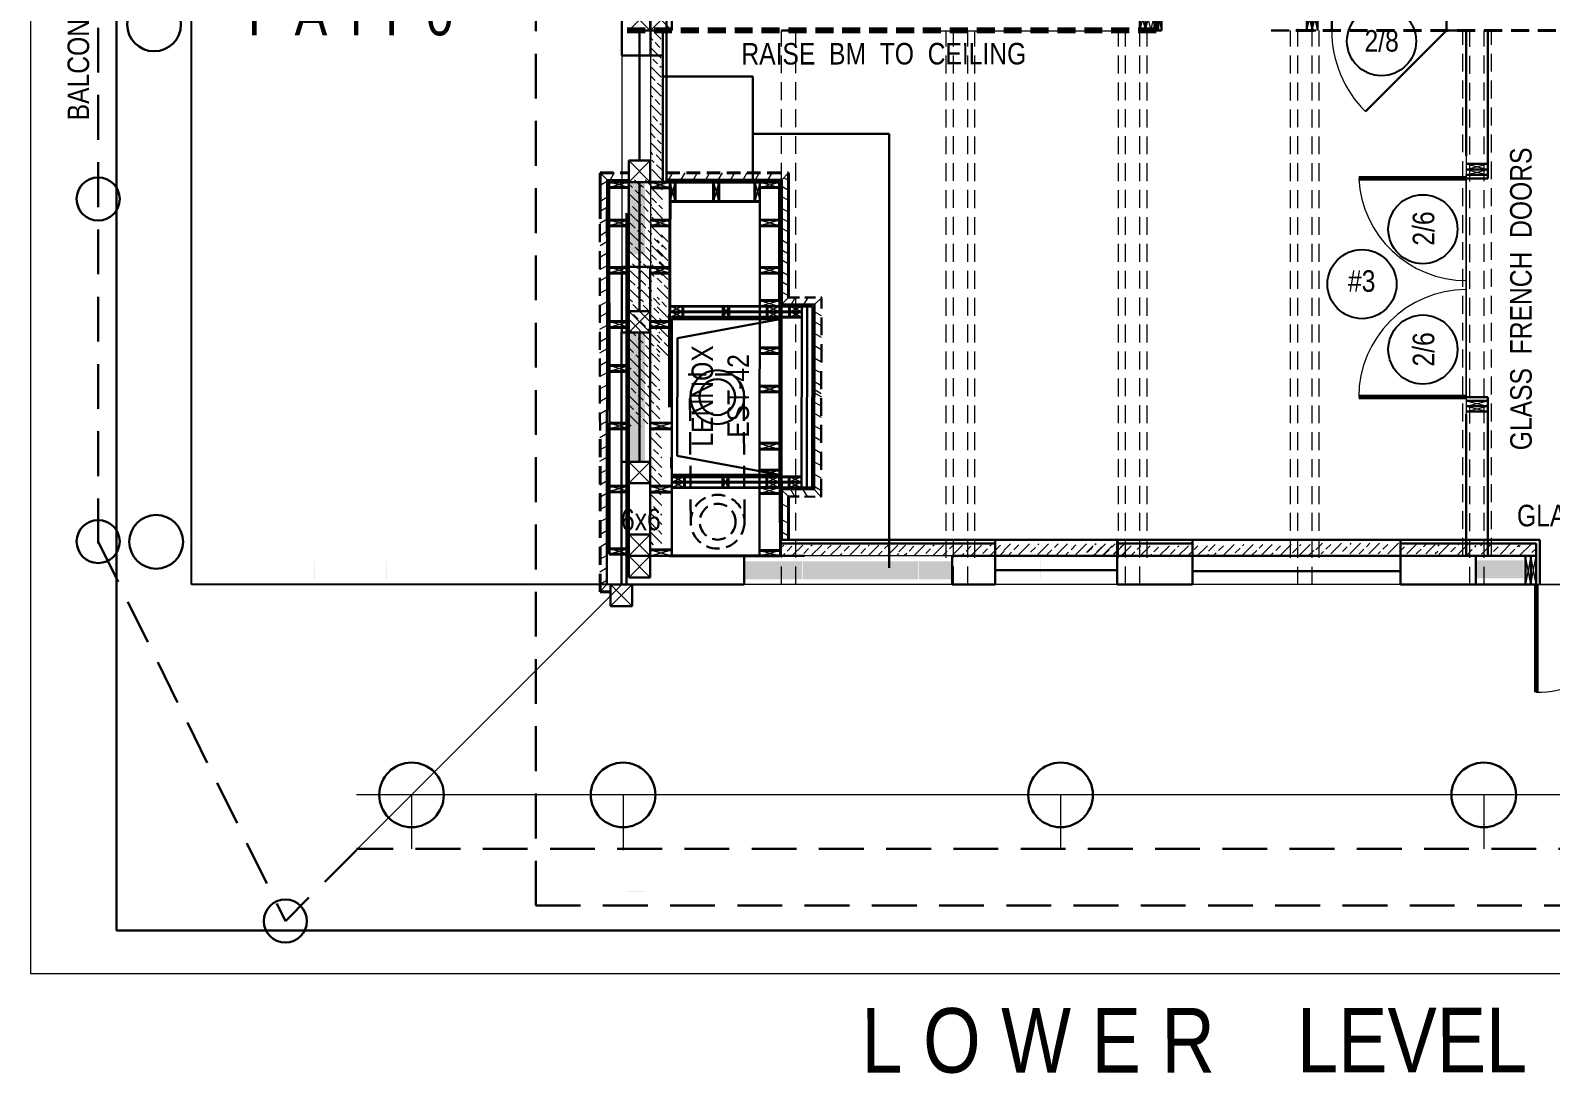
# Model space of a CAD drawing. Header units: inches. Extents: x -243 to 1653, y 329 to 885.
# Drawn here: x -243.2 to 180.7, y 329.1 to 619.9 of the extents above; entities that cross this region are included whole.
import ezdxf

# ---------------------------------------------------------------- set-up
doc = ezdxf.new("R2010")
doc.units = ezdxf.units.IN
doc.header["$MEASUREMENT"] = 0
doc.linetypes.add('HIDDEN', pattern=[0.375, 0.25, -0.125])
for name, color, linetype, lineweight in [('CONCRETE', 7, 'Continuous', 25), ('DOORS', 7, 'Continuous', 60), ('EXISTING CEILING BEAMS', 255, 'HIDDEN', 20), ('FLOOR BEAMS', 7, 'Continuous', 30), ('MASONRY', 14, 'Continuous', 30), ('NEW FRAMING', 6, 'Continuous', 30), ('NEW FRAMMING', 6, 'Continuous', 30), ('ROOF', 7, 'HIDDEN', 30), ('ROOF FRAMING', 7, 'Continuous', 20), ('STAMPED  CONC  FL', 1, 'Continuous', 20), ('WALL FRAMING', 7, 'Continuous', 30), ('WALLS', 7, 'Continuous', 30), ('WINDOWS', 5, 'Continuous', 30)]:
    doc.layers.add(name, color=color, linetype=linetype, lineweight=lineweight)
for name, color, linetype in [('TEXT', 7, 'Continuous'), ('TEXT80', 15, 'Continuous'), ('TITLE BLOCK', 7, 'Continuous')]:
    doc.layers.add(name, color=color, linetype=linetype)
doc.styles.add('ARCHENT', font='technical.ttf', dxfattribs={"height": 6})

msp = doc.modelspace()

# ---------------------------------------------------------------- hatches: boundary and pattern name
at = {"layer": 'NEW FRAMING', "linetype": 'Continuous', "lineweight": 9, "ltscale": 25}
h = msp.add_hatch(dxfattribs=at)
h.set_pattern_fill('ANSI33', color=256, scale=15, angle=90, style=0)
h.set_pattern_definition([(135, (1195.858, -4352.691), (-2.6516504, -2.6516504), []), (135, (1195.858, -4350.0393), (-2.6516504, -2.6516504), [1.875, -0.9375])])
h.paths.add_polyline_path([(-70.3, 585.33), (-67.3, 585.33), (-67.3, 619.33), (-70.3, 619.33)])
h = msp.add_hatch(dxfattribs=at)
h.set_pattern_fill('ANSI33', color=256, scale=15, angle=90, style=0)
h.set_pattern_definition([(135, (1196.2387, -4386.7756), (-2.6516504, -2.6516504), []), (135, (1196.2387, -4384.124), (-2.6516504, -2.6516504), [1.875, -0.9375])])
h.paths.add_polyline_path([(-69.92, 551.24), (-66.92, 551.24), (-66.92, 585.24), (-69.92, 585.24)])
h = msp.add_hatch(dxfattribs=at)
h.set_pattern_fill('ANSI33', color=256, scale=15, angle=90, style=0)
h.set_pattern_definition([(135, (1190.215, -4393.788), (-2.6516504, -2.6516504), []), (135, (1190.215, -4391.136), (-2.6516504, -2.6516504), [1.875, -0.9375])])
h.paths.add_polyline_path([(-75.94, 544.23), (-72.94, 544.23), (-72.94, 578.23), (-75.94, 578.23)])
h = msp.add_hatch(dxfattribs=at)
h.set_pattern_fill('ANSI33', color=256, scale=15, angle=90, style=0)
h.set_pattern_definition([(135, (1193.215, -4393.788), (-2.6516504, -2.6516504), []), (135, (1193.215, -4391.136), (-2.6516504, -2.6516504), [1.875, -0.9375])])
h.paths.add_polyline_path([(-72.94, 544.23), (-69.94, 544.23), (-69.94, 578.23), (-72.94, 578.23)])
h = msp.add_hatch(dxfattribs=at)
h.set_pattern_fill('ANSI33', color=256, scale=15, angle=90, style=0)
h.set_pattern_definition([(135, (1197.706, -4409.0887), (-2.6516504, -2.6516504), []), (135, (1197.706, -4406.437), (-2.6516504, -2.6516504), [1.875, -0.9375])])
h.paths.add_polyline_path([(-68.45, 528.93), (-65.45, 528.93), (-65.45, 562.93), (-68.45, 562.93)])
h = msp.add_hatch(dxfattribs=at)
h.set_pattern_fill('ANSI33', color=256, scale=15, angle=90, style=0)
h.set_pattern_definition([(135, (1189.806, -4428.508), (-2.6516504, -2.6516504), []), (135, (1189.806, -4425.8563), (-2.6516504, -2.6516504), [1.875, -0.9375])])
h.paths.add_polyline_path([(-73.35, 509.51), (-70.35, 509.51), (-70.35, 543.51), (-73.35, 543.51)])
h.paths.add_polyline_path([(-76.35, 509.51), (-73.35, 509.51), (-73.35, 543.51), (-76.35, 543.51)])
h = msp.add_hatch(dxfattribs=at)
h.set_pattern_fill('ANSI33', color=256, scale=15, angle=90, style=0)
h.set_pattern_definition([(135, (1195.5112, -4426.7565), (-2.6516504, -2.6516504), []), (135, (1195.5112, -4424.105), (-2.6516504, -2.6516504), [1.875, -0.9375])])
h.paths.add_polyline_path([(-70.65, 511.26), (-67.65, 511.26), (-67.65, 545.26), (-70.65, 545.26)])
h = msp.add_hatch(dxfattribs=at)
h.set_pattern_fill('ANSI33', color=256, scale=15, angle=90, style=0)
h.set_pattern_definition([(135, (1195.5056, -4426.7565), (-2.6516504, -2.6516504), []), (135, (1195.5056, -4424.105), (-2.6516504, -2.6516504), [1.875, -0.9375])])
h.paths.add_polyline_path([(-70.65, 511.26), (-67.65, 511.26), (-67.65, 545.26), (-70.65, 545.26)])
h = msp.add_hatch(dxfattribs=at)
h.set_pattern_fill('ANSI33', color=256, scale=15, angle=90, style=0)
h.set_pattern_definition([(135, (1196.058, -4461.5082), (-2.6516504, -2.6516504), []), (135, (1196.058, -4458.8566), (-2.6516504, -2.6516504), [1.875, -0.9375])])
h.paths.add_polyline_path([(-70.1, 476.51), (-67.1, 476.51), (-67.1, 510.51), (-70.1, 510.51)])
h = msp.add_hatch(dxfattribs=at)
h.set_pattern_fill('ANSI33', color=256, scale=15, angle=180, style=0)
h.set_pattern_definition([(225, (4937.0106, 1739.599), (2.6516504, -2.6516504), []), (225, (4934.359, 1739.599), (2.6516504, -2.6516504), [1.875, -0.9375])])
h.paths.add_polyline_path([(-34.17, 476.44), (-34.16, 473.44), (-1.01, 473.44), (-1.01, 476.44)])
h = msp.add_hatch(dxfattribs=at)
h.set_pattern_fill('ANSI33', color=256, scale=15, angle=180, style=0)
h.set_pattern_definition([(225, (4970.9965, 1739.5786), (2.6516504, -2.6516504), []), (225, (4968.345, 1739.5786), (2.6516504, -2.6516504), [1.875, -0.9375])])
h.paths.add_polyline_path([(28.73, 473.42), (28.73, 476.42), (-1.02, 476.42), (-1.02, 473.42)])
h = msp.add_hatch(dxfattribs=at)
h.set_pattern_fill('ANSI33', color=256, scale=15, angle=180, style=0)
h.set_pattern_definition([(225, (5000.2463, 1739.9565), (2.6516504, -2.6516504), []), (225, (4997.5947, 1739.9565), (2.6516504, -2.6516504), [1.875, -0.9375])])
h.paths.add_polyline_path([(62.23, 473.8), (62.23, 476.8), (28.23, 476.8), (28.23, 473.8)])
h = msp.add_hatch(dxfattribs=at)
h.set_pattern_fill('ANSI33', color=256, scale=15, angle=180, style=0)
h.set_pattern_definition([(225, (5023.3364, 1739.3798), (2.6516504, -2.6516504), []), (225, (5020.6848, 1739.3798), (2.6516504, -2.6516504), [1.875, -0.9375])])
h.paths.add_polyline_path([(85.32, 473.22), (85.32, 476.22), (51.32, 476.22), (51.32, 473.22)])
h = msp.add_hatch(dxfattribs=at)
h.set_pattern_fill('ANSI33', color=256, scale=15, angle=180, style=0)
h.set_pattern_definition([(225, (5057.322, 1739.7155), (2.6516504, -2.6516504), []), (225, (5054.6703, 1739.7155), (2.6516504, -2.6516504), [1.875, -0.9375])])
h.paths.add_polyline_path([(115.05, 473.56), (115.05, 476.56), (85.3, 476.56), (85.3, 473.56)])
h = msp.add_hatch(dxfattribs=at)
h.set_pattern_fill('ANSI33', color=256, scale=15, angle=180, style=0)
h.set_pattern_definition([(225, (5087.2428, 1740.1), (2.6516504, -2.6516504), []), (225, (5084.591, 1740.1), (2.6516504, -2.6516504), [1.875, -0.9375])])
h.paths.add_polyline_path([(149.23, 473.94), (149.23, 476.94), (115.23, 476.94), (115.23, 473.94)])
h = msp.add_hatch(dxfattribs=at)
h.set_pattern_fill('ANSI33', color=256, scale=15, style=0)
h.set_pattern_definition([(45, (-4785.804, -786.3637), (-2.6516504, 2.6516504), []), (45, (-4783.1524, -786.3637), (-2.6516504, 2.6516504), [1.875, -0.9375])])
h.paths.add_polyline_path([(159.96, 473.79), (159.96, 476.79), (149.21, 476.79), (149.21, 473.79)])
h = msp.add_hatch(dxfattribs=at)
h.set_pattern_fill('ANSI33', color=256, scale=15, style=0)
h.set_pattern_definition([(45, (-4773.907, -786.2443), (-2.6516504, 2.6516504), []), (45, (-4771.2555, -786.2443), (-2.6516504, 2.6516504), [1.875, -0.9375])])
h.paths.add_polyline_path([(171.85, 473.91), (171.85, 476.91), (161.11, 476.91), (161.11, 473.91)])
h = msp.add_hatch(dxfattribs=at)
h.set_pattern_fill('ANSI33', color=256, scale=15, style=0)
h.set_pattern_definition([(45, (-4763.1874, -786.5375), (-2.6516504, 2.6516504), []), (45, (-4760.5358, -786.5375), (-2.6516504, 2.6516504), [1.875, -0.9375])])
h.paths.add_polyline_path([(176.69, 473.62), (176.69, 476.62), (171.83, 476.62), (171.83, 473.62)])
at = {"layer": 'WALLS', "linetype": 'Continuous', "lineweight": 20, "ltscale": 20}
h = msp.add_hatch(dxfattribs=at)
h.set_pattern_fill('ZIGZAG', color=6, scale=10, angle=90, style=0)
h.set_pattern_definition([(90, (693.0816, 283.8288), (-1.25, 1.25), [1.25, -1.25]), (180, (693.0816, 285.0788), (-1.25, -1.25), [1.25, -1.25])])
h.paths.add_polyline_path([(-76.82, 557.49), (-71.81, 557.49), (-71.81, 577.52), (-76.82, 577.52)])
h.paths.add_polyline_path([(-76.83, 441.46), (-71.83, 441.46), (-71.83, 441.51), (-76.83, 441.51)])
h = msp.add_hatch(dxfattribs=at)
h.set_pattern_fill('ZIGZAG', color=6, scale=10, angle=90, style=0)
h.set_pattern_definition([(90, (693.0727, 242.2916), (-1.25, 1.25), [1.25, -1.25]), (180, (693.0727, 243.5416), (-1.25, -1.25), [1.25, -1.25])])
h.paths.add_polyline_path([(-76.83, 515.95), (-71.82, 515.95), (-71.82, 535.98), (-76.83, 535.98)])
h.paths.add_polyline_path([(-76.84, 399.93), (-71.84, 399.93), (-71.84, 399.97), (-76.84, 399.97)])
h = msp.add_hatch(dxfattribs=at)
h.set_pattern_fill('ZIGZAG', color=6, scale=10, angle=90, style=0)
h.set_pattern_definition([(90, (693.0727, 222.1093), (-1.25, 1.25), [1.25, -1.25]), (180, (693.0727, 223.3593), (-1.25, -1.25), [1.25, -1.25])])
h.paths.add_polyline_path([(-76.84, 379.74), (-71.84, 379.74), (-71.84, 379.79), (-76.84, 379.79)])
h.paths.add_polyline_path([(-76.83, 499.9), (-71.82, 499.9), (-71.82, 515.8), (-76.83, 515.8)])
h = msp.add_hatch(dxfattribs=at)
h.set_pattern_fill('ZIGZAG', color=6, scale=10, style=0)
h.set_pattern_definition([(360, (-321.7473, -298.0196), (1.25, 1.25), [1.25, -1.25]), (90, (-320.4973, -298.0196), (-1.25, 1.25), [1.25, -1.25])])
h.paths.add_polyline_path([(-164.11, 471.89), (-164.11, 466.89), (-164.06, 466.89), (-164.06, 471.89)])
h.paths.add_polyline_path([(-43.96, 471.88), (-43.96, 466.88), (-28.06, 466.87), (-28.06, 471.88)])
h = msp.add_hatch(dxfattribs=at)
h.set_pattern_fill('ZIGZAG', color=6, scale=10, style=0)
h.set_pattern_definition([(360, (-301.565, -298.0196), (1.25, 1.25), [1.25, -1.25]), (90, (-300.315, -298.0196), (-1.25, 1.25), [1.25, -1.25])])
h.paths.add_polyline_path([(-27.9, 471.88), (-27.9, 466.88), (-7.88, 466.87), (-7.88, 471.88)])
h.paths.add_polyline_path([(-143.93, 471.89), (-143.93, 466.89), (-143.88, 466.89), (-143.88, 471.89)])
h = msp.add_hatch(dxfattribs=at)
h.set_pattern_fill('ZIGZAG', color=6, scale=10, style=0)
h.set_pattern_definition([(360, (-289.3428, -297.9931), (1.25, 1.25), [1.25, -1.25]), (90, (-288.0928, -297.9931), (-1.25, 1.25), [1.25, -1.25])])
h.paths.add_polyline_path([(-131.71, 471.92), (-131.71, 466.92), (-131.66, 466.92), (-131.66, 471.92)])
h.paths.add_polyline_path([(-11.55, 471.91), (-11.55, 466.9), (4.34, 466.9), (4.34, 471.91)])
h = msp.add_hatch(dxfattribs=at)
h.set_pattern_fill('ZIGZAG', color=6, scale=10, style=0)
h.set_pattern_definition([(360, (-269.1604, -297.9931), (1.25, 1.25), [1.25, -1.25]), (90, (-267.9104, -297.9931), (-1.25, 1.25), [1.25, -1.25])])
h.paths.add_polyline_path([(-111.52, 471.92), (-111.52, 466.92), (-111.48, 466.92), (-111.48, 471.92)])
h.paths.add_polyline_path([(13.83, 466.9), (13.83, 471.91), (4.5, 471.91), (4.5, 466.9)])
h = msp.add_hatch(dxfattribs=at)
h.set_pattern_fill('ZIGZAG', color=6, scale=10, style=0)
h.set_pattern_definition([(360, (-119.191, -297.7499), (1.25, 1.25), [1.25, -1.25]), (90, (-117.941, -297.7499), (-1.25, 1.25), [1.25, -1.25])])
h.paths.add_polyline_path([(38.44, 472.16), (38.44, 467.16), (38.49, 467.16), (38.49, 472.16)])
h.paths.add_polyline_path([(173.18, 467.14), (173.19, 472.15), (159.83, 472.15), (159.83, 467.15)])

# ---------------------------------------------------------------- linework, layer by layer
at = {"layer": 'CONCRETE', "ltscale": 15}
for p, q in [((-198.32, 465.4), (-198.32, 777.9)), ((-78.32, 465.4), (-198.32, 465.4))]:
    msp.add_line(p, q, dxfattribs=at)
at = {"layer": 'DOORS', "color": 6, "linetype": 'Continuous', "ltscale": 15}
for p, q in [((157.19, 578.64), (127.19, 578.64)), ((157.19, 517.64), (127.19, 517.64)), ((176.68, 465.4), (176.68, 435.4))]:
    msp.add_line(p, q, dxfattribs=at)
at = {"layer": 'DOORS', "color": 6, "lineweight": 9, "ltscale": 15}
msp.add_line((176.68, 435.4), (176.68, 465.4), dxfattribs=at)
at = {"layer": 'DOORS', "color": 6, "linetype": 'Continuous', "lineweight": 5, "ltscale": 15}
for centre, radius, start, end in [((151.66, 619.9), 32, 180, 225.0317), ((157.22, 580.23), 30.07, 183.0412, 269.943), ((157.19, 517.64), 30, 90, 180)]:
    msp.add_arc(centre, radius, start, end, dxfattribs=at)
at = {"layer": 'DOORS', "color": 6, "linetype": 'Continuous', "lineweight": 9, "ltscale": 25}
msp.add_arc((176.68, 465.4), 30, 270, 0.0001, dxfattribs=at)
at = {"layer": 'EXISTING CEILING BEAMS', "color": 6, "linetype": 'Continuous', "lineweight": 9, "ltscale": 25}
for p, q in [((175.19, 473.4), (173.68, 465.4)), ((175.18, 465.4), (173.68, 473.4))]:
    msp.add_line(p, q, dxfattribs=at)
at = {"layer": 'FLOOR BEAMS', "color": 7, "linetype": 'HIDDEN', "lineweight": 20, "ltscale": 20}
for p, q in [((110.19, 465.38), (110.21, 777.4)), ((66.19, 465.41), (66.19, 625.87)), ((-33.81, 465.45), (-33.81, 619.9)), ((-29.81, 465.45), (-29.81, 619.9)), ((14.19, 465.42), (14.19, 619.9)), ((18.19, 465.41), (18.19, 619.9)), ((62.19, 465.42), (62.19, 619.87)), ((114.19, 465.37), (114.19, 619.87)), ((158.19, 465.32), (158.19, 619.87)), ((162.19, 465.37), (162.19, 619.87))]:
    msp.add_line(p, q, dxfattribs=at)
at = {"layer": 'FLOOR BEAMS', "color": 7, "linetype": 'Continuous', "lineweight": 5, "ltscale": 20}
for p, q in [((-70.32, 619.9), (-64.32, 625.9)), ((-70.32, 625.9), (-64.32, 619.9))]:
    msp.add_line(p, q, dxfattribs=at)
at = {"layer": 'FLOOR BEAMS', "color": 7, "linetype": 'HIDDEN', "lineweight": 30, "ltscale": 20}
msp.add_line((-64.32, 625.9), (-64.32, 619.9), dxfattribs=at)
at = {"layer": 'FLOOR BEAMS', "lineweight": 9, "ltscale": 20}
for p, q in [((66.19, 619.9), (67.69, 625.9)), ((66.19, 625.9), (67.69, 619.9)), ((67.69, 619.9), (69.19, 625.9)), ((67.69, 625.9), (69.19, 619.9)), ((69.19, 619.9), (70.69, 625.9)), ((69.19, 625.9), (70.69, 619.9)), ((70.69, 619.9), (72.19, 625.9)), ((70.69, 625.9), (72.19, 619.9))]:
    msp.add_line(p, q, dxfattribs=at)
at = {"layer": 'FLOOR BEAMS', "color": 7, "lineweight": 9, "ltscale": 20}
for p, q in [((112.69, 619.9), (114.19, 625.9)), ((112.69, 625.9), (114.19, 619.9)), ((114.19, 619.9), (115.69, 625.9)), ((114.19, 625.9), (115.69, 619.9))]:
    msp.add_line(p, q, dxfattribs=at)
at = {"layer": 'FLOOR BEAMS', "color": 3, "linetype": 'HIDDEN', "lineweight": 80, "ltscale": 20}
msp.add_line((70.69, 619.9), (-78.32, 619.9), dxfattribs=at)
at = {"layer": 'FLOOR BEAMS', "color": 7, "ltscale": 20}
for p, q in [((-33.81, 619.9), (-29.81, 619.9)), ((14.19, 619.9), (18.19, 619.9)), ((112.69, 619.9), (114.19, 619.9))]:
    msp.add_line(p, q, dxfattribs=at)
at = {"layer": 'FLOOR BEAMS', "color": 6, "linetype": 'HIDDEN', "lineweight": 20, "ltscale": 20}
for p, q in [((12.19, 472.87), (12.19, 619.87)), ((20.19, 472.87), (20.19, 619.87)), ((60.19, 472.87), (60.19, 619.87)), ((68.19, 472.87), (68.19, 619.87)), ((108.19, 472.87), (108.19, 619.87)), ((116.19, 472.87), (116.19, 619.87)), ((156.19, 473.41), (156.19, 619.87)), ((164.19, 473.4), (164.19, 619.87))]:
    msp.add_line(p, q, dxfattribs=at)
at = {"layer": 'FLOOR BEAMS', "ltscale": 20}
for p, q in [((66.19, 619.9), (70.69, 619.9)), ((70.69, 619.9), (72.19, 619.9))]:
    msp.add_line(p, q, dxfattribs=at)
at = {"layer": 'FLOOR BEAMS', "color": 6, "linetype": 'HIDDEN', "lineweight": 40, "ltscale": 20}
msp.add_line((109.68, 619.9), (393.68, 619.9), dxfattribs=at)
at = {"layer": 'MASONRY', "color": 1, "linetype": 'Continuous', "lineweight": 30, "ltscale": 15}
for p, q in [((-41.78, 607.05), (-66.82, 607.05)), ((-3.78, 591.05), (-41.78, 591.05))]:
    msp.add_line(p, q, dxfattribs=at)
at = {"layer": 'MASONRY', "color": 1, "linetype": 'Continuous', "lineweight": 30, "ltscale": 20}
for p, q in [((-41.78, 607.05), (-41.78, 577.6)), ((-3.78, 591.05), (-3.76, 470.08))]:
    msp.add_line(p, q, dxfattribs=at)
at = {"layer": 'MASONRY', "color": 6, "linetype": 'HIDDEN', "lineweight": 40, "ltscale": 15}
for p, q in [((-84.34, 580.15), (-76.35, 580.16)), ((-65.86, 580.15), (-31.77, 580.16))]:
    msp.add_line(p, q, dxfattribs=at)
at = {"layer": 'MASONRY', "color": 6, "linetype": 'Continuous', "lineweight": 40, "ltscale": 15}
for p, q in [((-84.32, 580.15), (-84.33, 567.36)), ((-31.77, 580.19), (-31.81, 545.47)), ((-84.34, 573.91), (-84.33, 567.36)), ((-81.83, 473.9), (-81.82, 510.4)), ((-31.81, 477.9), (-31.86, 489.93))]:
    msp.add_line(p, q, dxfattribs=at)
at = {"layer": 'MASONRY', "color": 6, "linetype": 'Continuous', "lineweight": 9, "ltscale": 20}
for p, q in [((-84.32, 580.19), (-82.31, 578.19)), ((-84.32, 580.19), (-82.31, 578.19)), ((-84.31, 576.77), (-82.31, 577.92)), ((-80.43, 580.2), (-81.58, 578.2)), ((-64.21, 580.19), (-65.36, 578.19)), ((-60.74, 580.19), (-61.9, 578.19)), ((-57.28, 580.19), (-58.44, 578.19)), ((-53.82, 580.19), (-54.97, 578.19)), ((-50.35, 580.19), (-51.51, 578.19)), ((-46.89, 580.19), (-48.04, 578.19)), ((-43.42, 580.19), (-44.58, 578.19)), ((-39.96, 580.19), (-41.11, 578.19)), ((-36.5, 580.19), (-37.65, 578.19)), ((-31.77, 580.19), (-33.78, 578.19)), ((-31.78, 578.06), (-33.13, 578.84)), ((-84.38, 572.29), (-82.45, 573.4)), ((-31.78, 575.27), (-33.86, 576.47)), ((-31.78, 572.47), (-33.78, 573.63)), ((-84.38, 569.49), (-82.45, 570.6)), ((-31.79, 569.2), (-33.84, 570.39)), ((-84.41, 566.2), (-82.41, 567.35)), ((-84.38, 562.77), (-82.45, 563.89)), ((-31.79, 566.41), (-33.86, 567.6)), ((-31.79, 563.61), (-33.79, 564.77)), ((-84.38, 559.98), (-82.45, 561.09)), ((-31.79, 560.34), (-33.84, 561.52)), ((-84.41, 556.68), (-82.41, 557.84)), ((-84.4, 556.69), (-82.4, 557.85)), ((-31.8, 557.54), (-33.87, 558.74)), ((-31.8, 554.75), (-33.8, 555.9)), ((-84.42, 550.09), (-82.33, 551.3)), ((-84.41, 553.22), (-82.41, 554.38)), ((-31.8, 551.48), (-33.85, 552.66)), ((-84.41, 546.63), (-82.41, 547.79)), ((-31.81, 548.68), (-33.88, 549.88)), ((-31.81, 545.88), (-33.81, 547.04)), ((-84.41, 543.17), (-82.41, 544.32)), ((-31.81, 542.61), (-33.86, 543.8)), ((-31.79, 545.47), (-33.78, 543.47)), ((-29.92, 545.47), (-31.07, 543.47)), ((-26.45, 545.47), (-27.61, 543.47)), ((-22.55, 545.47), (-24.52, 543.47)), ((-84.42, 540.04), (-82.33, 541.25)), ((-22.59, 540.36), (-24.52, 541.47)), ((-22.59, 537.56), (-24.52, 538.67)), ((-84.4, 536.58), (-82.4, 537.74)), ((-84.4, 533.12), (-82.4, 534.27)), ((-22.57, 534.28), (-24.57, 535.43)), ((-84.41, 529.99), (-82.32, 531.2)), ((-22.56, 530.8), (-24.56, 531.96)), ((-84.41, 526.52), (-82.41, 527.68)), ((-22.56, 527.34), (-24.56, 528.49)), ((-84.42, 523.39), (-82.4, 524.56)), ((-22.56, 524.22), (-24.56, 525.37)), ((-22.56, 520.75), (-24.56, 521.91)), ((-84.4, 519.94), (-82.4, 521.1)), ((-84.4, 516.48), (-82.4, 517.64)), ((-22.67, 518.61), (-24.67, 519.76)), ((-22.55, 517.62), (-24.64, 518.83)), ((-84.4, 513.02), (-82.4, 514.17)), ((-22.66, 512.01), (-24.75, 513.22)), ((-22.67, 515.15), (-24.67, 516.3)), ((-84.41, 509.88), (-82.32, 511.09)), ((-22.66, 508.55), (-24.66, 509.7)), ((-84.39, 506.43), (-82.39, 507.59)), ((-22.64, 505.42), (-24.67, 506.59)), ((-84.4, 499.83), (-82.31, 501.04)), ((-84.39, 502.97), (-82.39, 504.12)), ((-22.67, 501.97), (-24.67, 503.13)), ((-84.4, 496.37), (-82.4, 497.53)), ((-22.67, 498.51), (-24.67, 499.66)), ((-22.67, 495.04), (-24.67, 496.2)), ((-84.41, 493.24), (-82.39, 494.41)), ((-31.86, 489.93), (-33.87, 491.93)), ((-30.03, 489.92), (-31.18, 491.92)), ((-26.56, 489.92), (-27.72, 491.92)), ((-22.68, 489.91), (-24.69, 491.95)), ((-22.68, 491.58), (-24.68, 492.74)), ((-84.39, 489.79), (-82.39, 490.95)), ((-31.88, 486.85), (-33.88, 488)), ((-84.39, 486.33), (-82.39, 487.48)), ((-84.39, 482.86), (-82.39, 484.02)), ((-31.8, 482.41), (-33.8, 483.57)), ((-84.39, 479.39), (-82.39, 480.55)), ((-31.78, 478.94), (-33.78, 480.09)), ((-84.36, 475.95), (-82.36, 477.11)), ((-84.4, 472.47), (-82.4, 473.62)), ((-84.4, 469), (-82.4, 470.15)), ((-84.37, 465.55), (-82.37, 466.71)), ((-84.39, 463.37), (-82.43, 465.4))]:
    msp.add_line(p, q, dxfattribs=at)
at = {"layer": 'MASONRY', "color": 6, "linetype": 'HIDDEN', "lineweight": 30, "ltscale": 20}
for p, q in [((-84.38, 508.39), (-84.42, 567.39)), ((-22.68, 489.91), (-22.65, 545.47))]:
    msp.add_line(p, q, dxfattribs=at)
at = {"layer": 'MASONRY', "color": 6, "linetype": 'HIDDEN', "lineweight": 30, "ltscale": 12}
for p, q in [((-31.79, 545.47), (-22.55, 545.47)), ((-31.86, 489.92), (-22.68, 489.91))]:
    msp.add_line(p, q, dxfattribs=at)
at = {"layer": 'MASONRY', "color": 6, "linetype": 'HIDDEN', "lineweight": 40, "ltscale": 20}
for p, q in [((-84.32, 463.4), (-84.35, 508.33)), ((-84.34, 463.4), (-81.45, 463.4))]:
    msp.add_line(p, q, dxfattribs=at)
at = {"layer": 'NEW FRAMING', "color": 7, "linetype": 'Continuous', "lineweight": 40, "ltscale": 25}
for p, q in [((-82.31, 578.19), (-82.34, 562.39)), ((-33.8, 578.19), (-33.78, 543.48))]:
    msp.add_line(p, q, dxfattribs=at)
at = {"layer": 'NEW FRAMING', "ltscale": 15}
for p, q in [((-81.76, 510.39), (-81.8, 577.62)), ((-64.31, 513.43), (-64.37, 473.45)), ((-27.35, 473.4), (-64.35, 473.4)), ((-34.16, 473.4), (-64.35, 473.4)), ((177.68, 465.4), (177.68, 471.4))]:
    msp.add_line(p, q, dxfattribs=at)
at = {"layer": 'NEW FRAMING', "linetype": 'Continuous', "lineweight": 40, "ltscale": 15}
for p, q in [((-81.8, 577.62), (-76.33, 577.62)), ((-34.3, 577.59), (-70.35, 577.63)), ((-64.85, 577.59), (-64.87, 556.88)), ((-63.39, 577.68), (-63.39, 572.16)), ((-52.75, 577.69), (-52.74, 572.13)), ((-51.25, 577.69), (-51.25, 572.13)), ((-41.25, 577.67), (-41.25, 572.17)), ((-34.3, 577.61), (-34.29, 544.62)), ((-81.79, 576.08), (-76.35, 576.08)), ((-70.35, 575.98), (-64.87, 575.99)), ((-34.3, 576.08), (-39.74, 576.08)), ((-39.76, 572.16), (-64.85, 572.22)), ((-81.83, 567.04), (-76.36, 567.04)), ((-81.83, 565.39), (-76.34, 565.4)), ((-70.35, 567.04), (-64.88, 567.04)), ((-70.35, 565.39), (-64.86, 565.4)), ((-39.78, 567.04), (-34.31, 567.05)), ((-39.78, 565.4), (-34.29, 565.4)), ((-81.94, 552.23), (-76.45, 552.24)), ((-81.92, 553.83), (-76.45, 553.84)), ((-70.35, 552.18), (-64.86, 552.19)), ((-70.33, 553.78), (-64.86, 553.79)), ((-39.78, 552.19), (-34.29, 552.19)), ((-39.76, 553.79), (-34.29, 553.79)), ((-25.12, 542.97), (-64.84, 542.98)), ((-61.32, 542.98), (-61.32, 539.98)), ((-50, 542.99), (-50, 539.97)), ((-48.5, 542.99), (-48.5, 539.97)), ((-34.29, 544.62), (-39.76, 544.63)), ((-37.78, 542.97), (-37.78, 541.47)), ((-31.52, 542.97), (-31.52, 541.47)), ((-81.85, 538.73), (-76.38, 538.74)), ((-70.37, 538.73), (-64.9, 538.74)), ((-37.78, 541.47), (-37.78, 539.97)), ((-31.52, 541.47), (-31.52, 539.97)), ((-81.85, 537.08), (-76.36, 537.09)), ((-70.37, 537.08), (-64.88, 537.09)), ((-34.2, 531.41), (-39.67, 531.42)), ((-81.83, 526.46), (-76.35, 526.46)), ((-34.18, 529.81), (-39.67, 529.82)), ((-81.83, 524.81), (-76.33, 524.82)), ((-34.36, 519.11), (-39.85, 519.11)), ((-34.36, 520.76), (-39.84, 520.76)), ((-81.84, 508.85), (-76.36, 508.86)), ((-81.82, 510.4), (-76.33, 510.4)), ((-64.33, 508.8), (-70.35, 508.81)), ((-64.33, 510.45), (-70.33, 510.46)), ((-34.38, 504.8), (-39.85, 504.81)), ((-64.44, 500.9), (-64.44, 497.88)), ((-34.38, 503.16), (-39.87, 503.16)), ((-34.43, 497.3), (-39.88, 497.3)), ((-76.36, 492.86), (-81.79, 492.86)), ((-64.31, 492.85), (-70.33, 492.86)), ((-28.19, 493.92), (-64.34, 493.96)), ((-25.19, 492.42), (-64.34, 492.46)), ((-64.32, 493.96), (-60.82, 493.95)), ((-60.83, 492.45), (-60.82, 495.45)), ((-50.11, 492.43), (-50.1, 495.44)), ((-48.61, 492.43), (-48.6, 495.44)), ((-34.46, 495.65), (-39.88, 495.65)), ((-34.4, 492.43), (-39.88, 492.43)), ((-37.89, 492.44), (-37.88, 493.93)), ((-37.88, 493.94), (-37.88, 495.43)), ((-34.34, 493.93), (-34.34, 495.43)), ((-34.34, 492.43), (-34.34, 493.93)), ((-31.69, 493.92), (-28.19, 493.92)), ((-31.67, 493.93), (-31.67, 495.42)), ((-31.67, 492.43), (-31.67, 493.92)), ((-76.35, 491.21), (-81.83, 491.22)), ((-64.35, 491.2), (-70.37, 491.21)), ((-34.4, 490.78), (-39.87, 490.78)), ((-81.77, 475.38), (-76.35, 475.38)), ((-64.34, 475.1), (-70.34, 475.1)), ((-34.17, 474.88), (-39.79, 474.88)), ((-81.83, 473.9), (-76.27, 473.91)), ((-34.95, 473.46), (-65, 473.46)), ((-34.37, 473.4), (-39.86, 473.41))]:
    msp.add_line(p, q, dxfattribs=at)
at = {"layer": 'NEW FRAMING', "color": 7, "linetype": 'Continuous', "lineweight": 40, "ltscale": 15}
for p, q in [((-33.78, 578.19), (-65.86, 578.19)), ((-33.78, 539.47), (-64.83, 539.48)), ((-33.83, 495.92), (-64.39, 495.96))]:
    msp.add_line(p, q, dxfattribs=at)
at = {"layer": 'NEW FRAMING', "color": 6, "linetype": 'Continuous', "lineweight": 40, "ltscale": 25}
msp.add_line((-64.93, 566.84), (-64.99, 514.9), dxfattribs=at)
at = {"layer": 'NEW FRAMING', "color": 6, "ltscale": 15}
for p, q in [((-28.19, 492.42), (-28.12, 542.93)), ((-26.69, 492.42), (-26.62, 542.97)), ((-25.19, 492.42), (-25.12, 542.97)), ((176.68, 474.9), (176.68, 471.4)), ((173.68, 473.4), (173.68, 465.4)), ((175.18, 471.4), (175.18, 465.4)), ((176.68, 471.4), (176.68, 465.4))]:
    msp.add_line(p, q, dxfattribs=at)
at = {"layer": 'NEW FRAMING', "color": 7, "ltscale": 15}
for p, q in [((-24.69, 491.95), (-24.52, 543.47)), ((-64.33, 539.48), (-64.39, 495.96))]:
    msp.add_line(p, q, dxfattribs=at)
at = {"layer": 'NEW FRAMING', "color": 6, "linetype": 'Continuous', "lineweight": 40, "ltscale": 15}
for p, q in [((-28.02, 541.47), (-64.23, 541.47)), ((-28.02, 539.98), (-64.23, 539.97)), ((-31.04, 541.47), (-28.02, 541.48)), ((-28.18, 495.42), (-64.33, 495.46))]:
    msp.add_line(p, q, dxfattribs=at)
at = {"layer": 'NEW FRAMING', "ltscale": 25}
msp.add_line((177.68, 471.4), (177.69, 475.81), dxfattribs=at)
at = {"layer": 'NEW FRAMMING', "color": 6, "linetype": 'Continuous', "ltscale": 25}
for p, q in [((-76.35, 473.41), (-76.35, 583.07)), ((-39.86, 473.41), (-39.78, 577.6)), ((-77.03, 465.4), (-77.03, 568.96))]:
    msp.add_line(p, q, dxfattribs=at)
at = {"layer": 'NEW FRAMMING', "linetype": 'Continuous', "lineweight": 9, "ltscale": 25}
for p, q in [((-76.35, 576.08), (-81.8, 577.62)), ((-76.35, 577.63), (-81.79, 576.08)), ((-64.87, 575.99), (-70.35, 577.63)), ((-64.87, 577.59), (-70.35, 575.98)), ((-39.74, 577.63), (-34.3, 576.08)), ((-39.74, 576.08), (-34.3, 577.61)), ((-76.34, 565.4), (-81.83, 567.04)), ((-76.34, 567), (-81.83, 565.39)), ((-64.86, 565.4), (-70.35, 567.04)), ((-64.86, 567), (-70.35, 565.39)), ((-34.29, 565.4), (-39.78, 567.04)), ((-34.29, 567), (-39.78, 565.4)), ((-76.45, 552.24), (-81.94, 553.88)), ((-76.45, 553.84), (-81.94, 552.23)), ((-64.86, 552.19), (-70.35, 553.83)), ((-64.86, 553.79), (-70.35, 552.18)), ((-34.29, 552.19), (-39.78, 553.84)), ((-34.29, 553.79), (-39.78, 552.19)), ((-39.78, 542.98), (-34.29, 544.62)), ((-39.78, 544.58), (-34.29, 542.97)), ((-76.36, 537.09), (-81.85, 538.73)), ((-76.36, 538.69), (-81.85, 537.08)), ((-64.88, 537.09), (-70.37, 538.73)), ((-64.88, 538.69), (-70.37, 537.08)), ((-39.67, 529.82), (-34.18, 531.46)), ((-39.67, 531.42), (-34.18, 529.81)), ((-76.33, 524.82), (-81.83, 526.46)), ((-76.34, 526.42), (-81.83, 524.81)), ((-39.85, 519.11), (-34.36, 520.76)), ((-39.85, 520.71), (-34.36, 519.11)), ((-76.33, 510.4), (-81.82, 508.75)), ((-76.33, 508.8), (-81.82, 510.4)), ((-70.35, 508.81), (-64.33, 510.45)), ((-70.35, 510.41), (-64.33, 508.8)), ((-39.87, 503.16), (-34.38, 504.8)), ((-39.87, 504.76), (-34.38, 503.16)), ((-39.88, 495.65), (-34.46, 497.3)), ((-39.88, 497.3), (-34.46, 495.65)), ((-76.34, 492.86), (-81.84, 491.38)), ((-76.34, 491.38), (-81.77, 492.86)), ((-70.37, 491.21), (-64.35, 492.85)), ((-70.37, 492.81), (-64.35, 491.2)), ((-39.89, 490.83), (-34.4, 492.43)), ((-39.88, 492.43), (-34.4, 490.78)), ((-76.34, 475.38), (-81.83, 473.9)), ((-76.33, 473.9), (-81.77, 475.38)), ((-70.36, 473.45), (-64.34, 475.1)), ((-70.36, 475.05), (-64.34, 473.45)), ((-39.8, 473.4), (-34.37, 474.88)), ((-39.8, 474.88), (-34.16, 473.4))]:
    msp.add_line(p, q, dxfattribs=at)
at = {"layer": 'NEW FRAMMING', "color": 6, "linetype": 'HIDDEN', "ltscale": 25}
for p, q in [((-59.08, 482.92), (-59.3, 517.66)), ((-44.08, 482.92), (-44.3, 517.66))]:
    msp.add_line(p, q, dxfattribs=at)
at = {"layer": 'ROOF', "linetype": 'HIDDEN', "ltscale": 50}
for q in [(-102.32, 866.9), (425.68, 375.9)]:
    msp.add_line((-102.32, 375.9), q, dxfattribs=at)
at = {"layer": 'ROOF FRAMING', "color": 1, "linetype": 'Continuous', "lineweight": 9, "ltscale": 50}
msp.add_line((-78.32, 465.4), (-158.32, 385.4), dxfattribs=at)
at = {"layer": 'ROOF FRAMING', "color": 1, "linetype": 'Continuous', "lineweight": 9, "ltscale": 15}
msp.add_line((395.68, 406.77), (-152.32, 406.77), dxfattribs=at)
at = {"layer": 'ROOF FRAMING', "color": 1, "lineweight": 9, "ltscale": 15}
for p, q in [((-136.94, 406.77), (-136.94, 391.77)), ((-77.94, 406.77), (-77.94, 391.4)), ((44.06, 406.77), (44.06, 391.77)), ((162.06, 406.77), (162.06, 391.77))]:
    msp.add_line(p, q, dxfattribs=at)
at = {"layer": 'STAMPED  CONC  FL', "ltscale": 15}
msp.add_line((6.83, 619.77), (61.27, 619.77), dxfattribs=at)
at = {"layer": 'TEXT', "color": 7, "linetype": 'Continuous', "ltscale": 15}
for centre in [(133.55, 616.89), (145.08, 564.47), (128.11, 549.16), (145.08, 530.94)]:
    msp.add_circle(centre, 9.63, dxfattribs=at)
at = {"layer": 'TEXT', "color": 6, "linetype": 'Continuous', "lineweight": 30, "ltscale": 15}
for radius in [7.5, 5]:
    msp.add_circle((-51.66, 517.67), radius, dxfattribs=at)
at = {"layer": 'TEXT', "color": 6, "linetype": 'HIDDEN', "lineweight": 30, "ltscale": 15}
for radius in [7.5, 5]:
    msp.add_circle((-51.58, 482.92), radius, dxfattribs=at)
at = {"layer": 'TITLE BLOCK', "color": 7, "linetype": 'Continuous', "lineweight": 0, "ltscale": 0.5}
for p, q in [((-243.22, 884.95), (-243.22, 356.95)), ((-243.22, 356.95), (572.77, 356.95))]:
    msp.add_line(p, q, dxfattribs=at)
at = {"layer": 'TITLE BLOCK', "color": 7, "linetype": 'Continuous', "lineweight": 30, "ltscale": 0.5}
for p, q in [((-219.22, 872.95), (-219.22, 368.95)), ((-219.22, 368.95), (560.77, 368.95))]:
    msp.add_line(p, q, dxfattribs=at)
at = {"layer": 'WALL FRAMING', "linetype": 'HIDDEN', "ltscale": 50}
for p, q in [((-224.32, 476.9), (-224.37, 771.91)), ((-224.32, 477.4), (-172.12, 371.6)), ((-152.32, 391.4), (-172.12, 371.6)), ((401.68, 391.77), (-152.32, 391.77))]:
    msp.add_line(p, q, dxfattribs=at)
at = {"layer": 'WALL FRAMING', "color": 6, "ltscale": 15}
for p, q in [((-65.86, 577.62), (-65.82, 672.9)), ((119.68, 625.9), (119.68, 619.9)), ((151.68, 625.9), (151.68, 619.9)), ((-66.84, 577.62), (-66.82, 619.9)), ((151.7, 619.92), (129.07, 597.29)), ((156.68, 619.9), (151.7, 619.9)), ((158.19, 619.9), (156.68, 619.9)), ((-70.32, 612.9), (-66.82, 612.9)), ((157.19, 582.66), (163.19, 582.66)), ((157.19, 581.16), (163.19, 581.16)), ((157.19, 579.64), (163.19, 579.64)), ((157.19, 578.64), (163.19, 578.64)), ((157.19, 517.64), (163.19, 517.64)), ((157.19, 516.64), (163.19, 516.64)), ((157.19, 515.14), (163.19, 515.14)), ((157.19, 513.64), (163.19, 513.64)), ((177.69, 477.9), (-34.18, 477.9)), ((25.83, 476.9), (-34.17, 476.9)), ((80.83, 476.9), (59.83, 476.9)), ((176.69, 476.9), (138.83, 476.9)), ((176.69, 465.4), (176.69, 476.9)), ((177.69, 465.4), (177.69, 477.9)), ((175.19, 465.4), (175.19, 473.4))]:
    msp.add_line(p, q, dxfattribs=at)
at = {"layer": 'WALL FRAMING', "ltscale": 15}
for p, q in [((-78.32, 612.9), (-78.32, 625.9)), ((-70.35, 619.9), (-70.35, 625.63)), ((-70.32, 612.9), (-70.32, 625.9)), ((-64.32, 619.9), (-64.32, 625.9)), ((66.19, 625.9), (66.19, 619.9)), ((67.69, 625.9), (67.69, 619.9)), ((72.19, 625.9), (72.19, 619.9)), ((-70.35, 619.9), (-76.35, 619.9)), ((-78.35, 612.9), (-70.35, 612.9)), ((-70.35, 583.63), (-76.35, 583.63)), ((-76.35, 577.63), (-76.35, 583.63)), ((-70.35, 577.63), (-70.35, 583.63)), ((-70.32, 577.63), (-76.35, 577.63)), ((-78.32, 553.95), (-70.35, 553.95)), ((-78.32, 535.95), (-78.32, 553.95)), ((-70.35, 553.95), (-70.35, 473.4)), ((-70.35, 541.64), (-76.35, 541.64)), ((-76.35, 535.64), (-76.35, 541.64)), ((-70.35, 535.64), (-70.35, 541.64)), ((-78.35, 465.4), (-78.35, 535.9)), ((-78.33, 535.64), (-70.35, 535.64)), ((-70.35, 535.64), (-76.35, 535.64)), ((-70.35, 499.66), (-78.35, 499.66)), ((-76.35, 493.66), (-76.35, 499.66)), ((-70.35, 493.66), (-70.35, 499.66)), ((-70.35, 493.66), (-76.35, 493.66)), ((-76.36, 467.4), (-76.36, 473.4)), ((-70.35, 473.4), (-76.35, 473.4)), ((-37.36, 473.4), (-70.35, 473.4)), ((-70.35, 467.4), (-70.35, 473.4)), ((-44.17, 465.45), (-44.17, 473.4)), ((176.69, 473.4), (13.83, 473.45)), ((59.83, 465.45), (59.83, 473.45)), ((80.83, 465.4), (80.83, 473.4)), ((138.83, 465.4), (138.83, 473.4)), ((156.68, 472.9), (156.68, 472.9)), ((159.83, 465.35), (159.83, 473.35)), ((-70.35, 467.4), (-76.35, 467.4)), ((-75.45, 465.4), (-81.45, 465.4)), ((-44.17, 465.45), (-78.17, 465.4)), ((-75.45, 459.4), (-75.45, 465.4)), ((25.83, 465.42), (13.83, 465.45)), ((80.83, 465.41), (59.83, 465.45)), ((176.59, 465.4), (138.83, 465.4)), ((-75.45, 459.4), (-81.45, 459.4))]:
    msp.add_line(p, q, dxfattribs=at)
at = {"layer": 'WALL FRAMING', "color": 7, "linetype": 'Continuous', "lineweight": 9, "ltscale": 20}
msp.add_line((-70.32, 619.9), (-64.32, 625.9), dxfattribs=at)
at = {"layer": 'WALL FRAMING', "color": 3, "lineweight": 80, "ltscale": 15}
msp.add_line((70.69, 625.9), (70.69, 619.9), dxfattribs=at)
at = {"layer": 'WALL FRAMING', "color": 7, "ltscale": 15}
for p, q in [((112.69, 625.9), (112.69, 619.9)), ((114.19, 625.9), (114.19, 619.9)), ((115.69, 625.9), (115.69, 619.9)), ((-76.35, 473.4), (-76.35, 479.4)), ((-81.45, 459.4), (-81.45, 465.4))]:
    msp.add_line(p, q, dxfattribs=at)
at = {"layer": 'WALL FRAMING', "color": 7, "linetype": 'HIDDEN', "lineweight": 30, "ltscale": 15}
msp.add_line((115.7, 619.88), (115.7, 625.88), dxfattribs=at)
at = {"layer": 'WALL FRAMING', "color": 6, "linetype": 'HIDDEN', "lineweight": 30, "ltscale": 20}
msp.add_line((102.76, 619.88), (115.19, 619.88), dxfattribs=at)
at = {"layer": 'WALL FRAMING', "lineweight": 9, "ltscale": 20}
msp.add_line((157.19, 584.9), (157.19, 512.9), dxfattribs=at)
at = {"layer": 'WALL FRAMING', "color": 6, "linetype": 'Continuous', "lineweight": 9, "ltscale": 25}
for p, q in [((-64.89, 577.65), (-63.39, 572.09)), ((-63.39, 577.65), (-64.88, 572.09)), ((-52.75, 577.69), (-51.25, 572.13)), ((-51.25, 577.69), (-52.74, 572.13)), ((-41.25, 577.67), (-39.76, 572.16)), ((-39.76, 577.66), (-41.24, 572.17)), ((-61.32, 541.48), (-64.83, 542.98)), ((-61.32, 542.98), (-64.83, 541.48)), ((-48.5, 542.99), (-50, 539.97)), ((-50, 542.99), (-48.5, 539.97)), ((-34.29, 541.47), (-37.79, 542.97)), ((-34.29, 542.97), (-37.79, 541.47)), ((-28.02, 541.47), (-31.54, 542.97)), ((-28.02, 542.97), (-31.54, 541.47)), ((-61.32, 539.98), (-64.82, 541.48)), ((-61.32, 541.48), (-64.82, 539.98)), ((-34.29, 539.97), (-37.79, 541.47)), ((-34.29, 541.47), (-37.79, 539.97)), ((-28.04, 539.97), (-31.54, 541.47)), ((-28.02, 541.47), (-31.54, 539.97)), ((-60.83, 492.45), (-64.34, 493.96)), ((-60.82, 493.95), (-64.34, 492.46)), ((-60.82, 493.95), (-64.32, 495.46)), ((-60.82, 495.45), (-64.32, 493.96)), ((-50.11, 492.43), (-48.6, 495.44)), ((-48.61, 492.43), (-50.1, 495.44)), ((-34.4, 495.43), (-37.9, 493.93)), ((-34.4, 493.93), (-37.9, 495.43)), ((-34.4, 493.93), (-37.9, 492.43)), ((-34.4, 492.43), (-37.9, 493.93)), ((-28.18, 495.42), (-31.69, 493.92)), ((-28.19, 493.92), (-31.69, 492.42)), ((-28.19, 492.42), (-31.69, 493.92)), ((-28.19, 493.92), (-31.68, 495.42))]:
    msp.add_line(p, q, dxfattribs=at)
at = {"layer": 'WALL FRAMING', "lineweight": 9, "ltscale": 15}
for p, q in [((157.19, 517.64), (157.19, 579.73)), ((13.83, 473.45), (-37.36, 473.4)), ((13.83, 465.45), (-44.17, 465.45)), ((59.83, 465.45), (25.83, 465.45)), ((138.83, 465.4), (80.83, 465.41)), ((238.69, 465.4), (176.59, 465.4))]:
    msp.add_line(p, q, dxfattribs=at)
at = {"layer": 'WALL FRAMING', "color": 7, "linetype": 'HIDDEN', "lineweight": 30, "ltscale": 20}
msp.add_line((-59.75, 523.96), (-44.75, 523.96), dxfattribs=at)
at = {"layer": 'WALL FRAMING', "color": 6, "ltscale": 20}
for p, q in [((25.83, 473.44), (25.83, 477.9)), ((59.83, 473.42), (59.83, 477.9)), ((80.83, 473.4), (80.83, 477.9)), ((138.83, 473.4), (138.83, 477.9))]:
    msp.add_line(p, q, dxfattribs=at)
at = {"layer": 'WALL FRAMING', "linetype": 'Continuous', "ltscale": 15}
for p, q in [((-27.35, 473.4), (-70.35, 473.4)), ((-34.16, 473.38), (-70.35, 473.4)), ((13.83, 465.45), (13.83, 473.45)), ((25.83, 465.45), (25.83, 473.45))]:
    msp.add_line(p, q, dxfattribs=at)
at = {"layer": 'WALL FRAMING', "color": 6, "linetype": 'Continuous', "lineweight": 30, "ltscale": 25}
msp.add_line((173.68, 465.4), (176.68, 465.4), dxfattribs=at)
at = {"layer": 'WALL FRAMING', "ltscale": 15}
for centre, radius in [((-208.73, 621.6), 7.5), ((-224.32, 572.9), 6), ((-224.32, 477.4), 6), ((-208.15, 477.32), 7.5), ((-136.94, 406.77), 9), ((-77.94, 406.77), 9), ((44.06, 406.77), 9), ((162.06, 406.77), 9), ((-172.12, 371.6), 6)]:
    msp.add_circle(centre, radius, dxfattribs=at)
at = {"layer": 'WALLS', "linetype": 'Continuous', "lineweight": 9, "ltscale": 15}
for p, q in [((-76.35, 625.9), (-70.35, 619.9)), ((-76.35, 619.9), (-70.35, 625.9)), ((-76.35, 583.63), (-70.35, 577.63)), ((-76.35, 577.63), (-70.35, 583.63)), ((-76.35, 541.64), (-70.35, 535.64)), ((-76.35, 535.64), (-70.35, 541.64)), ((-76.35, 499.66), (-70.35, 493.66)), ((-76.35, 493.66), (-70.35, 499.66)), ((-76.35, 473.4), (-70.35, 467.4)), ((-76.35, 467.4), (-70.35, 473.4)), ((-81.45, 465.4), (-75.45, 459.4)), ((-81.45, 459.4), (-75.45, 465.4))]:
    msp.add_line(p, q, dxfattribs=at)
at = {"layer": 'WALLS', "ltscale": 15}
for p, q in [((-70.32, 619.9), (-64.32, 619.9)), ((-76.31, 578.19), (-82.31, 578.19)), ((-70.33, 577.62), (-76.33, 577.62)), ((-24.52, 543.48), (-33.78, 543.48)), ((-24.69, 491.96), (-33.86, 491.96)), ((-70.35, 479.4), (-76.35, 479.4)), ((-70.35, 473.4), (-70.35, 479.4)), ((-70.35, 473.4), (-76.35, 473.4))]:
    msp.add_line(p, q, dxfattribs=at)
at = {"layer": 'WALLS', "color": 6, "linetype": 'Continuous', "ltscale": 15}
for p, q in [((157.19, 619.9), (157.19, 584.9)), ((163.19, 619.9), (163.19, 578.64)), ((163.19, 517.64), (163.19, 473.4)), ((157.19, 512.9), (157.19, 473.4))]:
    msp.add_line(p, q, dxfattribs=at)
at = {"layer": 'WALLS', "lineweight": 9, "ltscale": 15}
for p, q in [((-78.32, 612.9), (-78.32, 553.9)), ((-70.32, 612.9), (-70.32, 553.9))]:
    msp.add_line(p, q, dxfattribs=at)
at = {"layer": 'WALLS', "color": 6, "linetype": 'Continuous', "lineweight": 9, "ltscale": 20}
for p, q in [((157.19, 582.66), (163.19, 581.16)), ((157.19, 581.16), (163.19, 582.66)), ((157.19, 581.16), (163.19, 579.66)), ((157.19, 579.66), (163.19, 581.16)), ((157.19, 515.14), (163.19, 516.64)), ((157.19, 516.64), (163.19, 515.14)), ((157.19, 513.64), (163.19, 515.14)), ((157.19, 515.14), (163.19, 513.64)), ((175.19, 465.4), (176.69, 473.4)), ((176.69, 465.4), (175.19, 473.4))]:
    msp.add_line(p, q, dxfattribs=at)
at = {"layer": 'WALLS', "linetype": 'Continuous', "lineweight": 30, "ltscale": 25}
for p, q in [((-82.34, 562.39), (-82.43, 465.4)), ((-33.78, 543.92), (-33.74, 495.9)), ((-62.74, 534.11), (-33.78, 539.47)), ((-62.74, 534.11), (-62.83, 501.3)), ((-33.78, 509.93), (-33.66, 477.9)), ((-62.83, 501.3), (-33.83, 495.92))]:
    msp.add_line(p, q, dxfattribs=at)
at = {"layer": 'WALLS', "color": 6, "linetype": 'Continuous', "lineweight": 30, "ltscale": 25}
for p, q in [((-34.35, 544.6), (-34.33, 495.92)), ((-34.28, 510.4), (-34.16, 473.4))]:
    msp.add_line(p, q, dxfattribs=at)
at = {"layer": 'WALLS', "color": 7, "linetype": 'Continuous', "lineweight": 9, "ltscale": 15}
for p, q in [((-76.35, 479.4), (-70.35, 473.4)), ((-76.35, 473.4), (-70.35, 479.4))]:
    msp.add_line(p, q, dxfattribs=at)
at = {"layer": 'WALLS', "color": 6, "lineweight": 20, "ltscale": 15}
msp.add_line((176.68, 465.4), (239.69, 465.4), dxfattribs=at)
at = {"layer": 'WINDOWS', "ltscale": 25}
for p, q in [((-73.35, 619.73), (-73.35, 583.46)), ((-73.35, 577.63), (-73.35, 541.64)), ((-73.35, 535.64), (-73.35, 499.66))]:
    msp.add_line(p, q, dxfattribs=at)
at = {"layer": 'WINDOWS', "ltscale": 15}
for p, q in [((25.83, 469.45), (59.83, 469.45)), ((80.83, 469.15), (138.83, 469.15))]:
    msp.add_line(p, q, dxfattribs=at)

# ---------------------------------------------------------------- texts
at = {"layer": 'TEXT80', "color": 3, "char_height": 6, "width": 360.0625, "attachment_point": 5, "style": 'ARCHENT'}
for s, insert, rotation in [('{\\C7;BALCONY  ABOVE}', (-229.82, 625), 90.0328), ('RAISE  BM  TO  CEILING', (-5.23, 613.36), 0.0328), ('{\\C7;GLASS  PATIO  DOORS}', (209.52, 484.63), 0.0328)]:
    msp.add_mtext(s, dxfattribs=dict(at, insert=insert, rotation=rotation))
at = {"layer": 'TEXT80', "attachment_point": 5, "rotation": 0.0328, "style": 'ARCHENT'}
for s, insert, char_height, width in [('{\\C7;P A T I  0}', (-153.91, 624.42), 12, 360.0625), ('{\\C7;   L O W E R    LEVEL   FRAMING   P L A N}', (173, 338.3), 18, 477.4227)]:
    msp.add_mtext(s, dxfattribs=dict(at, insert=insert, char_height=char_height, width=width))
at = {"layer": 'TEXT80', "color": 7, "char_height": 6, "width": 360.0625, "attachment_point": 5, "style": 'ARCHENT'}
for s, insert, rotation in [('2/8', (133.59, 616.95), 359.9672), ('2/6', (145.3, 564.67), 89.9672), ('#3', (128.03, 549.99), 359.9672), ('2/6', (145.3, 530.98), 89.9672)]:
    msp.add_mtext(s, dxfattribs=dict(at, insert=insert, rotation=rotation))
at = {"layer": 'TEXT80', "color": 6, "insert": (172.46, 545.05), "char_height": 6, "width": 360.0625, "attachment_point": 5, "rotation": 90.0328, "style": 'ARCHENT'}
msp.add_mtext('{\\C7;GLASS  FRENCH  DOORS}', dxfattribs=at)
at = {"layer": 'TEXT80', "color": 1, "linetype": 'Continuous', "lineweight": 30, "insert": (-50.8, 517.99), "char_height": 6, "width": 360.0625, "attachment_point": 5, "rotation": 89.9672, "style": 'ARCHENT'}
msp.add_mtext('{\\C7;LENNOX\\PEST-42}', dxfattribs=at)
at = {"layer": 'TEXT80', "color": 9, "insert": (-72.98, 483.5), "char_height": 6, "width": 360.0625, "attachment_point": 5, "rotation": 0.0328, "style": 'ARCHENT'}
msp.add_mtext('{\\C7;6x6}', dxfattribs=at)

doc.saveas('drawing.dxf')
